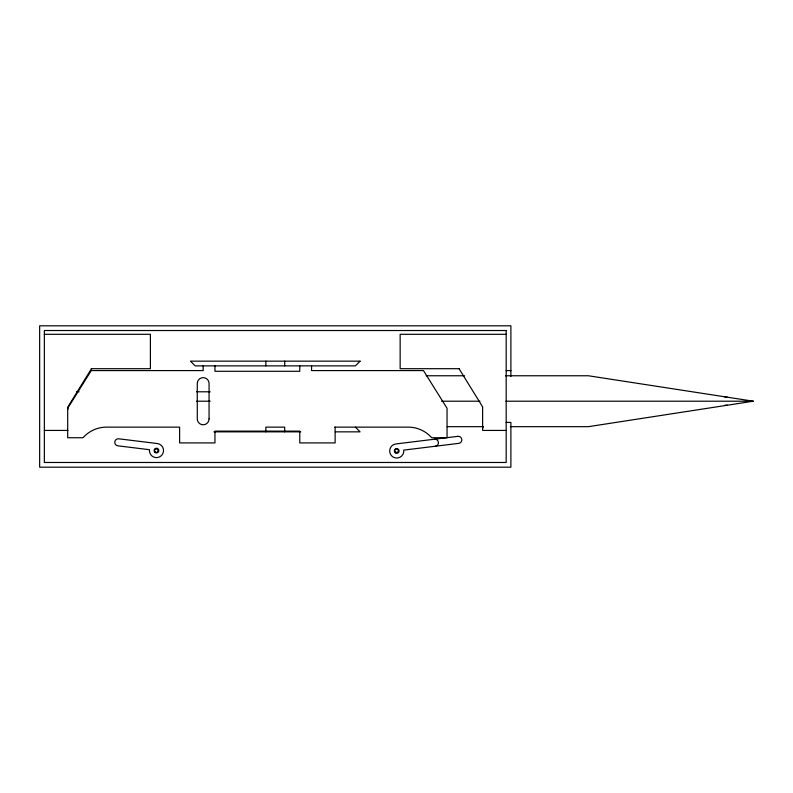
<?xml version="1.0" encoding="UTF-8"?>
<svg xmlns="http://www.w3.org/2000/svg" width="793" height="793" viewBox="0 0 793 793"><rect width="100%" height="100%" fill="white"/><g stroke="black" fill="none" stroke-linecap="round" stroke-linejoin="round"><path stroke-width="1.19" d="M482.62 428.071L483.403 426.505M91.482 368.695L67.92 406.868L67.92 409.228M505.428 375.763L588.416 375.763L753.35 401.208L588.416 426.664L510.385 426.664M44.358 334.299L150.392 334.299L150.392 368.695L91.274 368.695M506.182 334.299L400.148 334.299L400.148 368.695L459.276 368.695M506.182 370.579L510.89 370.579M426.168 375.763L464.559 375.763M76.534 391.792L79.013 391.792M196.575 391.792L210.185 391.792M724.911 397.204L727.389 397.204M196.575 401.208L210.185 401.208M441.582 401.208L479.934 401.208M505.914 401.208L753.35 401.208M724.911 405.213L727.389 405.213M506.182 422.421L510.89 422.421L510.89 467.186L39.65 467.186L39.65 325.814L510.89 325.814L510.89 376.477M447.222 426.664L483.135 426.664M334.666 427.13L408.167 427.13A31.482 31.482 0 0 1 431.729 437.736L447.044 437.736L447.044 408.286L423.482 370.579L311.56 370.579L311.56 365.87M44.358 430.43L67.92 430.43M506.182 430.43L482.62 430.43L482.62 406.868L459.058 368.695M213.932 431.848L300.765 431.848M335.33 431.848L360.101 431.848L355.383 427.13M335.122 427.13L335.122 442.92L299.774 442.92L299.774 431.134L214.953 431.134L214.953 442.92L179.614 442.92L179.614 427.13L106.569 427.13A31.482 31.482 0 0 0 83.007 437.736L67.692 437.736L67.692 408.286L91.254 370.579L203.177 370.579L203.177 365.87M299.774 365.87L299.774 371.293L214.953 371.293L214.953 365.87M284.697 361.152L284.697 365.87M284.697 431.848L284.697 427.13L265.843 427.13L265.843 431.848M265.843 361.152L265.843 365.87M434.465 439.223A3.539 3.539 0 0 1 438.4 442.296A3.539 3.539 0 0 1 435.327 446.231M360.101 361.152L355.383 365.87L195.157 365.87L190.449 361.152L360.101 361.152M457.848 436.348L395.876 443.951A7.068 7.068 0 0 0 389.72 451.832A7.068 7.068 0 0 0 397.6 457.987A7.068 7.068 0 0 0 403.756 450.107L458.711 443.366A3.539 3.539 0 0 0 461.784 439.421A3.539 3.539 0 0 0 457.848 436.348M506.182 330.522L44.358 330.522L44.358 462.478L506.182 462.478L506.182 330.522M157.341 443.545L118.762 438.807A3.539 3.539 0 0 0 114.816 441.879A3.539 3.539 0 0 0 117.899 445.825L149.471 449.7A7.068 7.068 0 0 0 155.626 457.571A7.068 7.068 0 0 0 163.497 451.425A7.068 7.068 0 0 0 157.341 443.545M209.065 418.882L209.065 383.544A5.888 5.888 0 0 0 203.177 377.646A5.888 5.888 0 0 0 197.279 383.544L197.279 418.882A5.888 5.888 0 0 0 203.177 424.77A5.888 5.888 0 0 0 209.065 418.882M155.23 452.109A1.764 1.764 0 0 0 158.035 450.89A1.764 1.764 0 0 0 155.577 449.076A1.764 1.764 0 0 0 155.23 452.109M395.548 452.099A1.764 1.764 0 0 0 398.373 450.91A1.764 1.764 0 0 0 395.925 449.066A1.764 1.764 0 0 0 395.548 452.099M395.281 452.833A2.359 2.359 0 0 0 399.067 451.296A2.359 2.359 0 0 0 395.856 448.788A2.359 2.359 0 0 0 395.281 452.833M155.061 452.446A2.359 2.359 0 0 0 158.818 450.85A2.359 2.359 0 0 0 155.567 448.392A2.359 2.359 0 0 0 155.061 452.446"/></g></svg>
